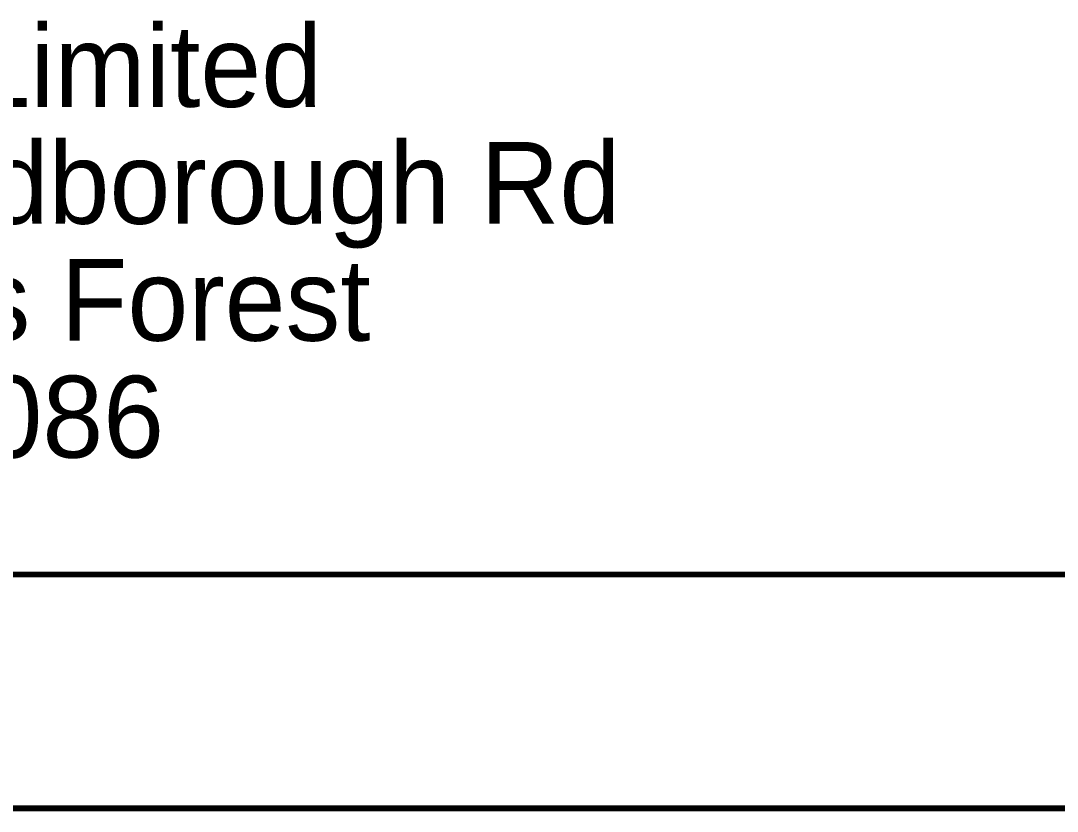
# Model space of a CAD drawing. Header units: millimetres. Extents: x 5 to 297, y 5 to 198.
# Drawn here: x 154.43 to 176.96, y 5.02 to 22.19 of the extents above; entities that cross this region are included whole.
import ezdxf

# ---------------------------------------------------------------- set-up
doc = ezdxf.new("R2010")
doc.units = ezdxf.units.MM
doc.layers.add('Mechanical16', color=56, linetype='Continuous')

msp = doc.modelspace()

# ---------------------------------------------------------------- linework, layer by layer
at = {"layer": 'Mechanical16', "const_width": 0.127}
for points in [[(10.16, 10.16), (292.1, 10.16)], [(142.24, 10.16), (177.8, 10.16)], [(5.08, 5.08), (297.18, 5.08)]]:
    msp.add_lwpolyline(points, dxfattribs=at)

# ---------------------------------------------------------------- texts
at = {"layer": 'Mechanical16'}
for s, p in [('Altium Limited', (146.05, 20.32)), ('12a Rodborough Rd', (146.05, 17.78)), ('Frenchs Forest', (146.05, 15.24)), ('NSW 2086', (146.05, 12.7))]:
    msp.add_text(s, height=1.778, dxfattribs=at).set_placement(p)

doc.saveas('drawing.dxf')
